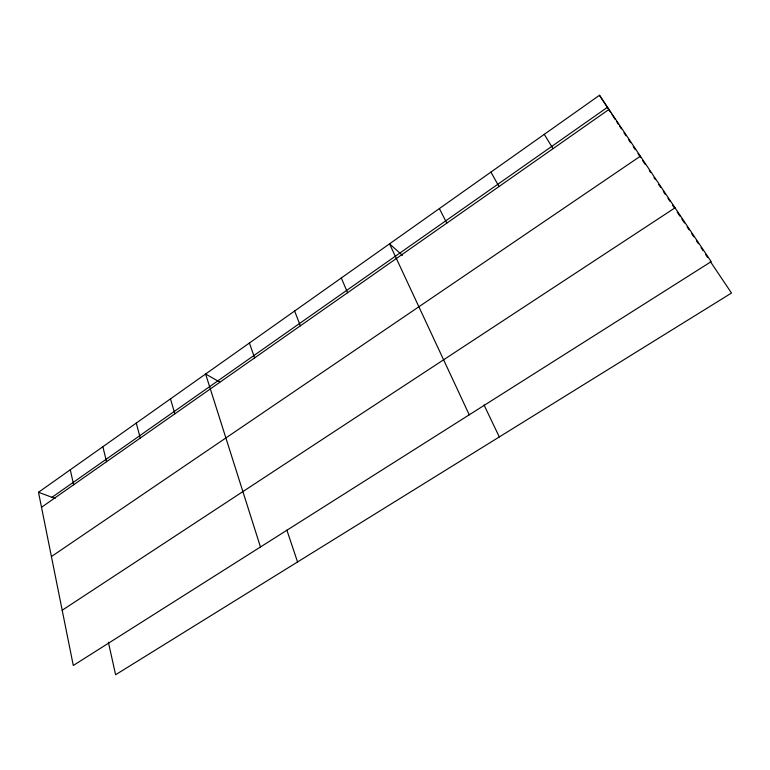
<?xml version="1.0" encoding="UTF-8"?>
<svg xmlns="http://www.w3.org/2000/svg" width="770" height="770" viewBox="0 0 770 770"><rect width="100%" height="100%" fill="white"/><g stroke="black" fill="none" stroke-linecap="round" stroke-linejoin="round"><path stroke-width="1.16" d="M38.5 492.271L599.484 95.268L711.182 261.636L73.294 665.482L38.5 492.271L55.142 498.459M52.014 497.295L607.366 107.357M41.522 507.295L608.993 109.427M51.417 556.556L640.39 156.185M62.197 610.244L675.049 207.813M219.768 382.084L205.6 374.018L260.462 546.979M402.45 255.351L389.533 243.849L469.248 414.799M623.989 132.787L625.981 135.761M628.638 139.716L630.63 142.691M633.296 146.666L635.298 149.649M637.964 153.625L640.64 157.6M642.632 160.584L645.308 164.559M649.312 170.526L650.64 172.519M653.98 177.485L655.309 179.477M658.648 184.444L660.65 187.428M663.307 191.403L665.299 194.358M667.946 198.314L669.929 201.268M672.585 205.215L674.568 208.179M677.215 212.125L679.862 216.072M681.854 219.036L684.501 222.982M687.148 226.929L689.131 229.893M691.778 233.839L693.77 236.804M696.417 240.75L698.4 243.705M701.047 247.651L703.039 250.616M705.686 254.562L707.668 257.517M710.315 261.473L731.5 293.043L115.596 674.732L108.397 642.276M599.484 95.268L610.649 112.382M611.957 114.403L615.24 119.427M616.481 121.323L618.329 124.172M619.571 126.068L621.419 128.908M544.265 134.346L553.033 148.658M490.923 172.095L499.008 186.533M439.372 208.574L446.812 223.127M484.041 404.991L499.307 436.936M341.303 277.98L347.568 292.716M294.621 311.013L300.348 325.825M249.413 343.016L254.62 357.886M286.873 530.097L297.547 561.975M170.488 398.86L174.848 413.817M136.261 423.086L140.265 438.063M102.872 446.716L106.53 461.711M70.291 469.767L73.622 484.782"/></g></svg>
